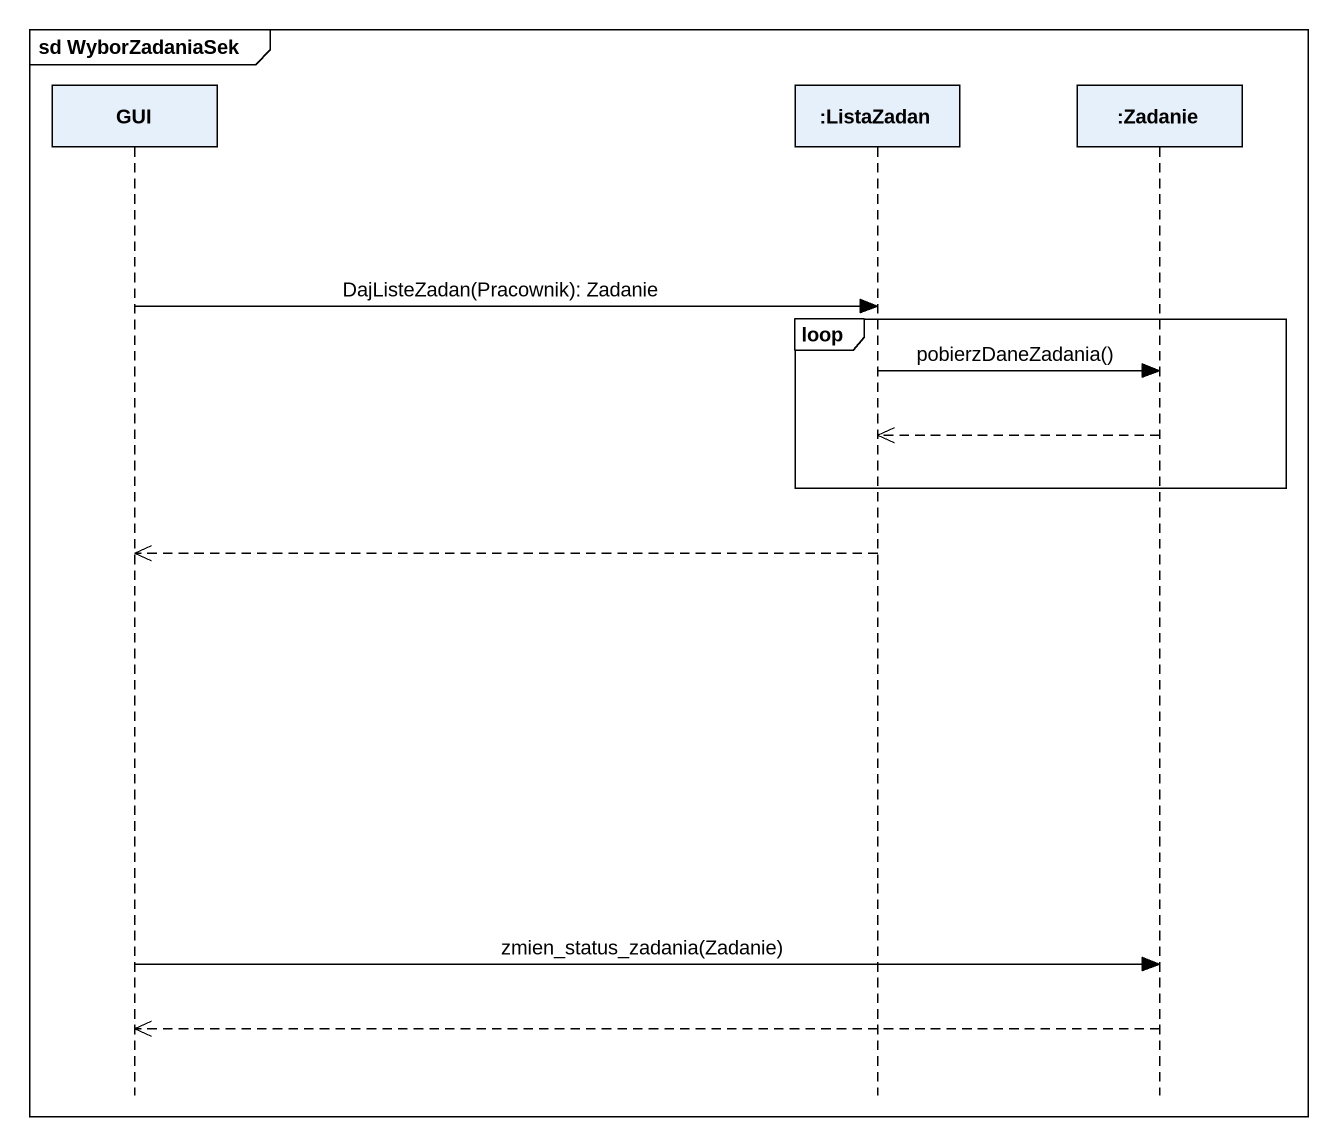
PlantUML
@startuml
mainframe sd WyborZadaniaSek
hide footbox
participant GUI
participant ":ListaZadan" as ListaZadan
participant ":Zadanie" as Zadanie

GUI -> ListaZadan : DajListeZadan(Pracownik): Zadanie
loop
  ListaZadan -> Zadanie : pobierzDaneZadania()
  Zadanie -->> ListaZadan
end
ListaZadan -->> GUI
GUI -> Zadanie : zmien_status_zadania(Zadanie)
Zadanie -->> GUI
@enduml
